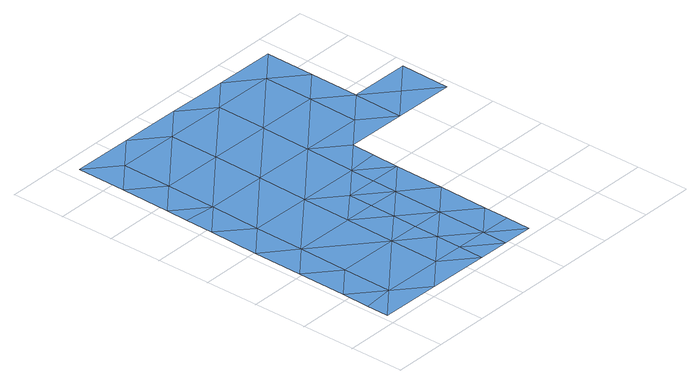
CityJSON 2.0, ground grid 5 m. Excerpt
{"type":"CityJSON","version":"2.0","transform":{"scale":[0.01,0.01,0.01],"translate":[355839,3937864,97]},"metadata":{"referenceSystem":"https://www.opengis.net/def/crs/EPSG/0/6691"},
"CityObjects":{
"waterbody1":{"type":"WaterBody","attributes":{"name":"9","class":"1140","function":"1","WaterBodyRiverFloodingRiskAttribute.description":"5","WaterBodyRiverFloodingRiskAttribute.rankOrg":"2","WaterBodyRiverFloodingRiskAttribute.adminType":"2","WaterBodyRiverFloodingRiskAttribute.scale":"L1"},"geometry":[{"type":"MultiSurface","lod":"1","boundaries":[[[0,1,2]],[[3,2,1]],[[4,5,6]],[[7,8,6]],[[8,7,9]],[[8,10,6]],[[10,4,6]],[[0,11,1]],[[12,7,6]],[[13,3,1]],[[14,1,15]],[[14,15,5]],[[13,1,14]],[[11,15,1]],[[16,15,11]],[[16,12,15]],[[6,15,12]],[[6,5,15]]]}]},
"waterbody2":{"type":"WaterBody","attributes":{"name":"9","class":"1140","function":"1","WaterBodyRiverFloodingRiskAttribute.description":"5","WaterBodyRiverFloodingRiskAttribute.rankOrg":"1","WaterBodyRiverFloodingRiskAttribute.adminType":"2","WaterBodyRiverFloodingRiskAttribute.scale":"L1"},"geometry":[{"type":"MultiSurface","lod":"1","boundaries":[[[17,18,19]],[[19,18,20]],[[21,22,23]],[[21,24,17]],[[18,25,20]],[[20,25,26]],[[27,28,29]],[[13,30,25]],[[31,32,33]],[[32,31,34]],[[12,16,35]],[[36,37,38]],[[38,37,39]],[[40,22,19]],[[41,40,42]],[[43,44,45]],[[29,42,20]],[[28,46,29]],[[47,48,49]],[[2,25,18]],[[26,25,30]],[[47,49,28]],[[27,47,28]],[[40,19,42]],[[19,20,42]],[[17,22,21]],[[19,22,17]],[[33,9,50]],[[50,9,7]],[[7,12,50]],[[35,50,12]],[[16,11,35]],[[35,11,51]],[[51,11,0]],[[0,2,51]],[[51,2,18]],[[51,18,52]],[[24,53,52]],[[35,51,52]],[[35,31,50]],[[50,31,33]],[[24,52,17]],[[18,17,52]],[[29,20,27]],[[27,20,26]],[[27,26,47]],[[25,3,13]],[[2,3,25]],[[48,54,49]],[[49,54,28]],[[44,43,46]],[[46,43,29]],[[29,43,42]],[[42,43,41]],[[45,41,43]],[[45,55,41]],[[55,36,38]],[[55,38,41]],[[41,38,40]],[[38,39,40]],[[40,39,22]],[[56,39,37]],[[56,37,57]],[[36,57,37]],[[23,22,58]],[[34,31,59]],[[53,60,52]],[[59,31,60]],[[60,31,35]],[[60,35,52]],[[53,59,60]],[[39,58,22]],[[58,39,56]]]}]}
},
"vertices":[
[1208,1242,78],[1491,1237,78],[1212,1473,78],[1495,1468,78],[1760,308,78],[1763,539,78],[1477,313,78],[1193,317,78],[1473,82,78],[1190,86,78],[1756,77,78],[1205,1011,78],[1197,549,78],[1778,1464,78],[1771,1001,78],[1484,775,78],[1201,780,78],
[366,1718,78],[933,1708,78],[940,2171,88],[1506,2161,88],[87,1953,83],[374,2180,88],[91,2211,86],[79,1491,78],[1499,1699,78],[1786,1926,85],[2073,2152,88],[2360,2379,88],[2080,2615,88],[1782,1711,82],[344,331,78],[57,105,78],[623,95,78],[60,307,78],[918,784,78],[675,3331,88],[389,3104,88],[955,3095,88],[381,2642,88],[947,2633,88],[1521,3086,88],[1514,2624,88],[2088,3077,88],[2375,3303,88],[1808,3312,88],[2367,2841,88],[2352,1917,88],[2919,1908,88],[2639,2143,88],[910,322,78],[925,1246,78],[359,1255,78],[72,1029,78],[2926,2370,88],[1242,3322,88],[102,2878,88],[109,3340,88],[94,2415,88],[64,567,78],[351,793,78]
]}
